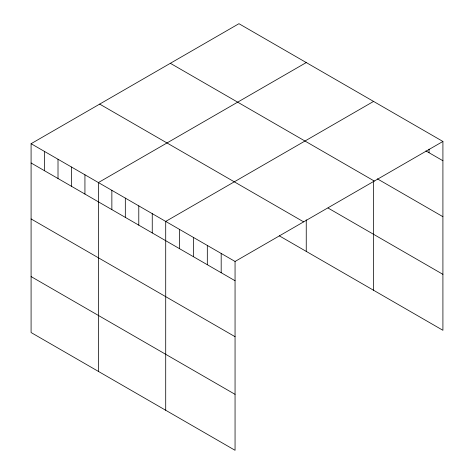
<?xml version="1.0" encoding="UTF-8"?>
<svg xmlns="http://www.w3.org/2000/svg" width="474" height="474" viewBox="0 0 474 474"><rect width="100%" height="100%" fill="white"/><g stroke="black" fill="none" stroke-linecap="round" stroke-linejoin="round"><path stroke-width="0.71" d="M442.912 141.459L235.057 261.464L235.057 450.3L31.088 332.541L31.088 143.705L238.943 23.7L442.912 141.459L442.912 330.295L279.328 235.851M306.251 62.562L98.396 182.567L98.396 371.397M373.559 101.424L165.71 221.423L165.71 410.259M425.889 150.91L442.912 160.733M377.345 178.834L442.912 216.689M170.35 63.303L374.318 181.062M328.049 208.027L442.912 274.339M99.682 104.102L303.65 221.862M31.088 143.705L235.057 261.464M31.088 162.979L235.057 280.738M31.088 218.935L235.057 336.694M31.088 276.585L235.057 394.344M429.041 149.156L429.041 152.729M373.559 181.086L373.559 290.26M306.251 219.829L306.251 251.398M221.186 253.46L221.186 272.728M207.316 245.449L207.316 264.723M193.451 237.444L193.451 256.712M179.581 229.434L179.581 248.708M152.249 213.656L152.249 232.93M138.787 205.882L138.787 225.156M125.32 198.108L125.32 217.382M111.858 190.335L111.858 209.609M84.935 174.793L84.935 194.067M71.473 167.02L71.473 186.294M58.012 159.246L58.012 178.52M44.55 151.473L44.55 170.747"/></g></svg>
